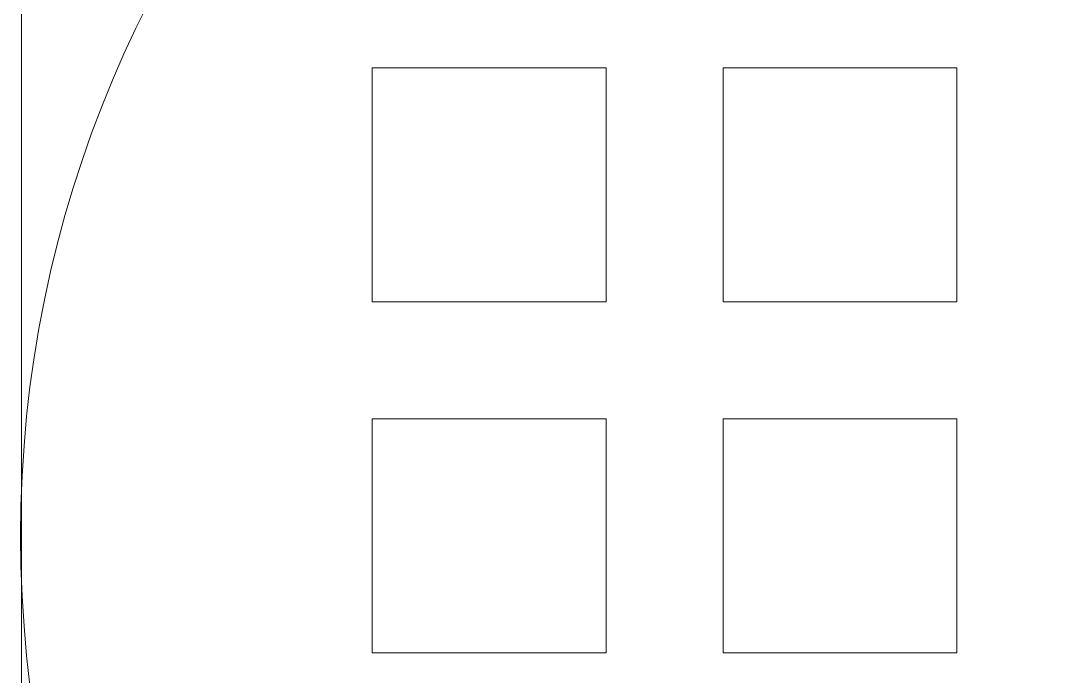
# Model space of a CAD drawing. Extents: x -2 to 5002, y -2 to 5002.
# Drawn here: x -2 to 2200, y 2200 to 3601 of the extents above; entities that cross this region are included whole.
import ezdxf

# ---------------------------------------------------------------- set-up
doc = ezdxf.new("R2010")
doc.units = 13
doc.layers.get('0').update_dxf_attribs({"linetype": 'CONTINUOUS', "lineweight": 0})
doc.layers.add('Cell outlines', color=5, linetype='CONTINUOUS', lineweight=0)

msp = doc.modelspace()

# ---------------------------------------------------------------- linework, layer by layer
msp.add_circle((2500, 2500), 2502)
at = {"layer": 'Cell outlines'}
for p, q in [((0, 0), (0, 5000)), ((1250, 3500), (750, 3500)), ((750, 3500), (750, 3000)), ((1250, 3000), (1250, 3500)), ((2000, 3500), (1500, 3500)), ((1500, 3500), (1500, 3000)), ((2000, 3000), (2000, 3500)), ((750, 3000), (1250, 3000)), ((1500, 3000), (2000, 3000)), ((750, 2750), (1250, 2750)), ((750, 2250), (750, 2750)), ((1250, 2750), (1250, 2250)), ((2000, 2750), (1500, 2750)), ((1500, 2750), (1500, 2250)), ((2000, 2250), (2000, 2750)), ((1250, 2250), (750, 2250)), ((1500, 2250), (2000, 2250))]:
    msp.add_line(p, q, dxfattribs=at)

doc.saveas('drawing.dxf')
